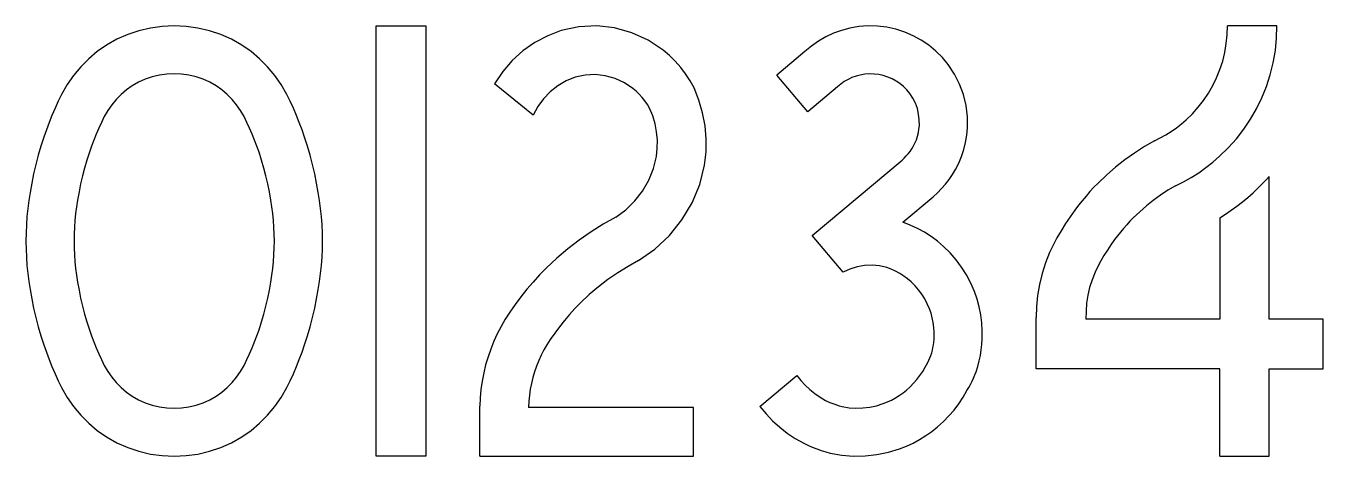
# Model space of a CAD drawing. Header units: metres. Extents: x 5 to 108, y 0 to 4.
# Drawn here: x 81.66 to 93.71, y 0.5 to 4.5 of the extents above; entities that cross this region are included whole.
import ezdxf

# ---------------------------------------------------------------- set-up
doc = ezdxf.new("R2010")
doc.units = ezdxf.units.M

msp = doc.modelspace()

# ---------------------------------------------------------------- linework, layer by layer
at = {"layer": 'MCD_Layer_0'}
for p, q in [((82.820993, 4.480487), (82.713521, 4.4553)), ((82.930361, 4.495431), (82.820993, 4.480487)), ((83.04065, 4.5), (82.930361, 4.495431)), ((83.150882, 4.49546), (83.04065, 4.5)), ((83.260193, 4.480532), (83.150882, 4.49546)), ((83.367605, 4.455349), (83.260193, 4.480532)), ((84.917352, 0.5), (84.917352, 4.5)), ((84.917352, 4.5), (85.377351, 4.5)), ((85.377351, 4.5), (85.377351, 0.5)), ((86.634494, 4.457561), (86.508579, 4.408963)), ((86.797817, 4.49197), (86.634494, 4.457561)), ((86.964533, 4.5), (86.797817, 4.49197)), ((87.130408, 4.481447), (86.964533, 4.5)), ((87.29123, 4.436781), (87.130408, 4.481447)), ((89.23643, 4.458208), (89.162136, 4.431077)), ((89.312806, 4.47876), (89.23643, 4.458208)), ((89.39813, 4.493539), (89.312806, 4.47876)), ((89.484482, 4.5), (89.39813, 4.493539)), ((89.571055, 4.498083), (89.484482, 4.5)), ((89.657037, 4.487805), (89.571055, 4.498083)), ((89.741622, 4.469264), (89.657037, 4.487805)), ((89.824019, 4.442632), (89.741622, 4.469264)), ((92.81797, 4.417303), (92.820271, 4.5)), ((93.280272, 4.5), (92.820271, 4.5)), ((93.27689, 4.385182), (93.280272, 4.5)), ((82.508067, 4.375184), (82.411914, 4.320969)), ((82.608902, 4.420094), (82.508067, 4.375184)), ((82.713521, 4.4553), (82.608902, 4.420094)), ((83.47216, 4.420137), (83.367605, 4.455349)), ((83.572923, 4.37521), (83.47216, 4.420137)), ((83.668994, 4.320969), (83.572923, 4.37521)), ((86.389557, 4.345321), (86.279219, 4.267592)), ((86.508579, 4.408963), (86.389557, 4.345321)), ((87.442915, 4.367138), (87.29123, 4.436781)), ((87.581613, 4.274285), (87.442915, 4.367138)), ((89.022036, 4.357952), (88.957297, 4.312515)), ((89.09049, 4.397573), (89.022036, 4.357952)), ((89.162136, 4.431077), (89.09049, 4.397573)), ((89.902313, 4.408847), (89.824019, 4.442632)), ((89.977072, 4.367829), (89.902313, 4.408847)), ((90.047629, 4.319943), (89.977072, 4.367829)), ((92.809812, 4.334978), (92.81797, 4.417303)), ((93.265383, 4.270893), (93.27689, 4.385182)), ((82.326811, 4.260728), (82.247225, 4.193367)), ((82.411914, 4.320969), (82.326811, 4.260728)), ((83.754097, 4.260727), (83.668994, 4.320969)), ((83.833684, 4.193366), (83.754097, 4.260727)), ((86.279219, 4.267592), (86.179222, 4.176944)), ((87.639425, 4.224843), (87.581613, 4.274285)), ((87.693539, 4.17138), (87.639425, 4.224843)), ((88.896764, 4.261608), (88.635329, 4.041737)), ((88.957297, 4.312515), (88.896764, 4.261608)), ((90.113355, 4.265616), (90.047629, 4.319943)), ((90.173664, 4.205332), (90.113355, 4.265616)), ((92.77612, 4.173093), (92.795838, 4.253438)), ((92.795838, 4.253438), (92.809812, 4.334978)), ((93.245809, 4.157706), (93.265383, 4.270893)), ((82.173748, 4.119389), (82.106931, 4.039346)), ((82.247225, 4.193367), (82.173748, 4.119389)), ((83.907161, 4.119388), (83.833684, 4.193366)), ((83.973979, 4.039345), (83.907161, 4.119388)), ((86.179222, 4.176944), (86.09107, 4.074741)), ((87.743678, 4.114171), (87.693539, 4.17138)), ((87.789581, 4.053511), (87.743678, 4.114171)), ((90.228019, 4.139629), (90.173664, 4.205332)), ((90.285582, 4.052332), (90.228019, 4.139629)), ((92.750755, 4.094349), (92.77612, 4.173093)), ((93.218267, 4.046189), (93.245809, 4.157706)), ((82.106931, 4.039346), (82.04727, 3.953835)), ((82.709654, 3.976869), (82.64997, 3.943102)), ((82.772297, 4.004766), (82.709654, 3.976869)), ((82.837324, 4.026538), (82.772297, 4.004766)), ((82.904136, 4.041984), (82.837324, 4.026538)), ((82.972119, 4.050963), (82.904136, 4.041984)), ((83.04065, 4.053392), (82.972119, 4.050963)), ((83.109124, 4.050991), (83.04065, 4.053392)), ((83.177051, 4.042029), (83.109124, 4.050991)), ((83.243805, 4.026587), (83.177051, 4.042029)), ((83.308767, 4.004808), (83.243805, 4.026587)), ((83.371339, 3.976894), (83.308767, 4.004808)), ((83.430942, 3.943102), (83.371339, 3.976894)), ((84.03364, 3.953834), (83.973979, 4.039345)), ((86.09107, 4.074741), (86.016087, 3.962518)), ((86.679829, 3.988477), (86.602215, 3.942973)), ((86.762983, 4.022824), (86.679829, 3.988477)), ((86.855475, 4.042373), (86.762983, 4.022824)), ((86.949899, 4.046968), (86.855475, 4.042373)), ((87.043853, 4.036491), (86.949899, 4.046968)), ((87.134945, 4.011209), (87.043853, 4.036491)), ((87.220859, 3.971765), (87.134945, 4.011209)), ((87.831012, 3.989713), (87.789581, 4.053511)), ((87.867758, 3.923107), (87.831012, 3.989713)), ((88.922791, 3.699894), (88.635329, 4.041737)), ((89.262431, 3.981834), (89.229606, 3.958629)), ((89.297199, 4.002012), (89.262431, 3.981834)), ((89.333631, 4.019002), (89.297199, 4.002012)), ((89.371436, 4.032668), (89.333631, 4.019002)), ((89.410311, 4.0429), (89.371436, 4.032668)), ((89.453036, 4.050412), (89.410311, 4.0429)), ((89.496291, 4.053704), (89.453036, 4.050412)), ((89.539661, 4.052743), (89.496291, 4.053704)), ((89.582728, 4.04754), (89.539661, 4.052743)), ((89.625078, 4.038143), (89.582728, 4.04754)), ((89.666305, 4.024644), (89.625078, 4.038143)), ((89.705748, 4.007794), (89.666305, 4.024644)), ((89.743416, 3.987282), (89.705748, 4.007794)), ((89.778971, 3.963292), (89.743416, 3.987282)), ((90.332671, 3.958968), (90.285582, 4.052332)), ((92.684445, 3.944957), (92.719872, 4.017601)), ((92.719872, 4.017601), (92.750755, 4.094349)), ((93.182895, 3.936904), (93.218267, 4.046189)), ((81.995213, 3.863494), (81.963783, 3.79909)), ((82.04727, 3.953835), (81.995213, 3.863494)), ((82.547986, 3.863038), (82.502473, 3.816789)), ((82.597271, 3.905245), (82.547986, 3.863038)), ((82.64997, 3.943102), (82.597271, 3.905245)), ((83.483748, 3.905307), (83.430942, 3.943102)), ((83.533127, 3.863134), (83.483748, 3.905307)), ((83.57872, 3.816892), (83.533127, 3.863134)), ((84.0857, 3.863494), (84.03364, 3.953834)), ((84.117129, 3.79909), (84.0857, 3.863494)), ((86.374756, 3.669672), (86.016087, 3.962518)), ((86.531631, 3.887185), (86.469429, 3.822183)), ((86.602215, 3.942973), (86.531631, 3.887185)), ((87.299409, 3.919164), (87.220859, 3.971765)), ((87.330198, 3.892827), (87.299409, 3.919164)), ((87.359229, 3.864565), (87.330198, 3.892827)), ((87.386382, 3.834493), (87.359229, 3.864565)), ((87.912979, 3.809567), (87.867758, 3.923107)), ((89.198986, 3.932583), (88.922791, 3.699894)), ((89.229606, 3.958629), (89.198986, 3.932583)), ((89.812091, 3.936039), (89.778971, 3.963292)), ((89.842479, 3.90577), (89.812091, 3.936039)), ((89.869861, 3.872756), (89.842479, 3.90577)), ((89.898989, 3.828673), (89.869861, 3.872756)), ((90.368655, 3.860788), (90.332671, 3.958968)), ((90.393051, 3.759107), (90.368655, 3.860788)), ((92.599067, 3.807815), (92.644114, 3.874918)), ((92.644114, 3.874918), (92.684445, 3.944957)), ((93.13987, 3.830398), (93.182895, 3.936904)), ((81.933876, 3.733965), (81.905506, 3.668157)), ((81.963783, 3.79909), (81.933876, 3.733965)), ((82.461063, 3.766834), (82.424055, 3.713534)), ((82.502473, 3.816789), (82.461063, 3.766834)), ((83.62019, 3.766921), (83.57872, 3.816892)), ((83.657235, 3.713586), (83.62019, 3.766921)), ((84.147036, 3.733965), (84.117129, 3.79909)), ((84.175406, 3.668157), (84.147036, 3.733965)), ((86.416801, 3.749213), (86.374756, 3.669672)), ((86.469429, 3.822183), (86.416801, 3.749213)), ((87.411544, 3.802737), (87.386382, 3.834493)), ((87.434611, 3.769428), (87.411544, 3.802737)), ((87.455488, 3.734704), (87.434611, 3.769428)), ((87.48382, 3.663697), (87.455488, 3.734704)), ((87.946947, 3.692168), (87.912979, 3.809567)), ((89.922801, 3.781505), (89.898989, 3.828673)), ((89.940973, 3.73189), (89.922801, 3.781505)), ((90.405534, 3.655288), (90.393051, 3.759107)), ((92.495703, 3.683665), (92.549519, 3.743963)), ((92.549519, 3.743963), (92.599067, 3.807815)), ((93.090681, 3.729368), (93.13987, 3.830398)), ((81.905506, 3.668157), (81.87869, 3.601699)), ((82.391719, 3.657278), (82.365485, 3.603168)), ((82.424055, 3.713534), (82.391719, 3.657278)), ((83.689582, 3.657278), (83.657235, 3.713586)), ((83.715818, 3.603168), (83.689582, 3.657278)), ((84.202222, 3.601699), (84.175406, 3.668157)), ((87.505271, 3.590317), (87.48382, 3.663697)), ((87.969339, 3.572024), (87.946947, 3.692168)), ((89.95326, 3.680501), (89.940973, 3.73189)), ((89.959495, 3.628032), (89.95326, 3.680501)), ((89.959595, 3.575195), (89.959495, 3.628032)), ((90.405935, 3.550722), (90.405534, 3.655288)), ((92.393312, 3.588556), (92.437872, 3.627204)), ((92.437872, 3.627204), (92.495703, 3.683665)), ((92.972039, 3.538657), (93.034648, 3.631967)), ((93.034648, 3.631967), (93.090681, 3.729368)), ((81.853442, 3.534631), (81.829777, 3.466988)), ((81.87869, 3.601699), (81.853442, 3.534631)), ((82.316733, 3.493231), (82.294241, 3.437461)), ((82.340485, 3.548476), (82.316733, 3.493231)), ((82.365485, 3.603168), (82.340485, 3.548476)), ((83.740818, 3.548477), (83.715818, 3.603168)), ((83.764571, 3.493232), (83.740818, 3.548477)), ((83.787063, 3.437462), (83.764571, 3.493232)), ((84.22747, 3.534631), (84.202222, 3.601699)), ((84.251135, 3.466988), (84.22747, 3.534631)), ((87.519645, 3.51523), (87.505271, 3.590317)), ((87.526814, 3.439116), (87.519645, 3.51523)), ((87.979944, 3.450271), (87.969339, 3.572024)), ((89.9425, 3.474573), (89.950679, 3.50766)), ((89.950679, 3.50766), (89.956388, 3.541262)), ((89.956388, 3.541262), (89.959595, 3.575195)), ((90.399678, 3.483433), (90.405935, 3.550722)), ((92.248629, 3.486938), (92.298566, 3.518331)), ((92.298566, 3.518331), (92.346836, 3.552234)), ((92.346836, 3.552234), (92.393312, 3.588556)), ((92.90315, 3.449882), (92.972039, 3.538657)), ((81.802514, 3.382644), (81.777639, 3.297565)), ((81.829777, 3.466988), (81.802514, 3.382644)), ((82.273021, 3.381195), (82.253082, 3.324462)), ((82.294241, 3.437461), (82.273021, 3.381195)), ((83.808284, 3.381196), (83.787063, 3.437462)), ((83.828222, 3.324462), (83.808284, 3.381196)), ((84.278398, 3.382644), (84.251135, 3.466988)), ((84.303273, 3.297565), (84.278398, 3.382644)), ((87.526711, 3.362665), (87.526814, 3.439116)), ((87.978662, 3.328064), (87.979944, 3.450271)), ((89.889485, 3.356503), (89.903656, 3.380189)), ((89.903656, 3.380189), (89.918924, 3.410662)), ((89.918924, 3.410662), (89.931896, 3.442181)), ((89.931896, 3.442181), (89.9425, 3.474573)), ((90.372181, 3.351198), (90.388405, 3.416801)), ((90.388405, 3.416801), (90.399678, 3.483433)), ((92.0494, 3.377199), (91.957244, 3.317944)), ((92.144274, 3.431999), (92.0494, 3.377199)), ((92.144274, 3.431999), (92.197153, 3.458135)), ((92.197153, 3.458135), (92.248629, 3.486938)), ((92.828309, 3.366064), (92.90315, 3.449882)), ((81.777639, 3.297565), (81.755174, 3.211819)), ((82.253082, 3.324462), (82.229757, 3.251899)), ((83.851545, 3.251898), (83.828222, 3.324462)), ((84.325738, 3.211819), (84.303273, 3.297565)), ((87.490857, 3.173609), (87.519339, 3.286571)), ((87.519339, 3.286571), (87.526711, 3.362665)), ((87.965504, 3.20656), (87.978662, 3.328064)), ((88.964745, 2.551599), (89.798772, 3.25316)), ((89.798772, 3.25316), (89.819349, 3.271558)), ((89.819349, 3.271558), (89.838777, 3.291165)), ((89.838777, 3.291165), (89.856986, 3.311909)), ((89.856986, 3.311909), (89.873909, 3.333715)), ((89.873909, 3.333715), (89.889485, 3.356503)), ((90.325265, 3.224545), (90.351094, 3.286993)), ((90.351094, 3.286993), (90.372181, 3.351198)), ((91.868014, 3.254367), (91.781912, 3.186613)), ((91.957244, 3.317944), (91.868014, 3.254367)), ((92.685664, 3.233428), (92.747872, 3.287601)), ((92.747872, 3.287601), (92.828309, 3.366064)), ((81.755174, 3.211819), (81.735134, 3.125473)), ((82.20844, 3.17872), (82.189148, 3.104981)), ((82.229757, 3.251899), (82.20844, 3.17872)), ((83.872859, 3.178719), (83.851545, 3.251898)), ((83.892149, 3.10498), (83.872859, 3.178719)), ((84.345778, 3.125473), (84.325738, 3.211819)), ((87.44732, 3.065554), (87.490857, 3.173609)), ((87.919929, 3.026853), (87.965504, 3.20656)), ((90.26677, 3.11703), (90.294836, 3.164204)), ((90.294836, 3.164204), (90.325265, 3.224545)), ((91.781912, 3.186613), (91.699135, 3.114836)), ((92.483453, 3.091148), (92.553277, 3.13507)), ((92.553277, 3.13507), (92.620741, 3.182539)), ((92.620741, 3.182539), (92.685664, 3.233428)), ((81.717537, 3.038597), (81.702396, 2.951259)), ((81.735134, 3.125473), (81.717537, 3.038597)), ((82.171897, 3.030739), (82.156698, 2.956049)), ((82.189148, 3.104981), (82.171897, 3.030739)), ((83.909401, 3.030738), (83.892149, 3.10498)), ((83.924601, 2.956048), (83.909401, 3.030738)), ((84.363375, 3.038597), (84.345778, 3.125473)), ((84.378516, 2.951259), (84.363375, 3.038597)), ((87.389533, 2.9644), (87.44732, 3.065554)), ((87.849303, 2.855436), (87.919929, 3.026853)), ((90.166138, 2.986936), (90.202302, 3.028231)), ((90.202302, 3.028231), (90.235887, 3.071649)), ((90.235887, 3.071649), (90.26677, 3.11703)), ((91.619869, 3.039199), (91.581323, 2.999469)), ((91.699135, 3.114836), (91.619869, 3.039199)), ((92.337471, 3.014404), (92.267085, 2.971662)), ((92.337471, 3.014404), (92.411453, 3.05089)), ((92.411453, 3.05089), (92.483453, 3.091148)), ((93.109691, 2.996443), (93.13498, 3.021509)), ((93.13498, 3.021509), (93.159844, 3.046997)), ((93.159844, 3.046997), (93.184277, 3.072897)), ((93.184277, 3.072897), (93.208272, 3.099204)), ((93.208272, 1.772), (93.208272, 3.099204)), ((81.702396, 2.951259), (81.690419, 2.876634)), ((82.156698, 2.956049), (82.143563, 2.880969)), ((83.937737, 2.880969), (83.924601, 2.956048)), ((84.390667, 2.876653), (84.378516, 2.951259)), ((87.318563, 2.872016), (87.389533, 2.9644)), ((89.806152, 2.675519), (90.08662, 2.911317)), ((90.08662, 2.911317), (90.12753, 2.947916)), ((90.12753, 2.947916), (90.166138, 2.986936)), ((91.507143, 2.917293), (91.471552, 2.874895)), ((91.54374, 2.958826), (91.507143, 2.917293)), ((91.581323, 2.999469), (91.54374, 2.958826)), ((92.198607, 2.925925), (92.132165, 2.877277)), ((92.267085, 2.971662), (92.198607, 2.925925)), ((92.959623, 2.863313), (93.009408, 2.904687)), ((93.009408, 2.904687), (93.057871, 2.947601)), ((93.057871, 2.947601), (93.083986, 2.971804)), ((93.083986, 2.971804), (93.109691, 2.996443)), ((81.680661, 2.801687), (81.673129, 2.726483)), ((81.690419, 2.876634), (81.680661, 2.801687)), ((82.133207, 2.817994), (82.124783, 2.754732)), ((82.143563, 2.880969), (82.133207, 2.817994)), ((83.947881, 2.817967), (83.937737, 2.880969)), ((83.956175, 2.754695), (83.947881, 2.817967)), ((84.400556, 2.801713), (84.390667, 2.876653)), ((84.408175, 2.726509), (84.400556, 2.801713)), ((87.142538, 2.720193), (87.235722, 2.790109)), ((87.235722, 2.790109), (87.318563, 2.872016)), ((87.755055, 2.695782), (87.849303, 2.855436)), ((91.403471, 2.787601), (91.358731, 2.725133)), ((91.436988, 2.831656), (91.403471, 2.787601)), ((91.471552, 2.874895), (91.436988, 2.831656)), ((92.005881, 2.771617), (91.946274, 2.714801)), ((92.067883, 2.825809), (92.005881, 2.771617)), ((92.132165, 2.877277), (92.067883, 2.825809)), ((92.802839, 2.748828), (92.856288, 2.785346)), ((92.856288, 2.785346), (92.908567, 2.82352)), ((92.908567, 2.82352), (92.959623, 2.863313)), ((81.667831, 2.651089), (81.664772, 2.575571)), ((81.673129, 2.726483), (81.667831, 2.651089)), ((82.118301, 2.691241), (82.113766, 2.627581)), ((82.124783, 2.754732), (82.118301, 2.691241)), ((83.962614, 2.691207), (83.956175, 2.754695)), ((83.967191, 2.627559), (83.962614, 2.691207)), ((84.413517, 2.651108), (84.408175, 2.726509)), ((84.416577, 2.575581), (84.413517, 2.651108)), ((87.025217, 2.655245), (86.911284, 2.584523)), ((87.142538, 2.720193), (87.025217, 2.655245)), ((87.639095, 2.551127), (87.755055, 2.695782)), ((89.874904, 2.648586), (89.806152, 2.675519)), ((91.316145, 2.661179), (91.27576, 2.595813)), ((91.358731, 2.725133), (91.316145, 2.661179)), ((91.885066, 2.650527), (91.855688, 2.617261)), ((91.915268, 2.683047), (91.885066, 2.650527)), ((91.946274, 2.714801), (91.915268, 2.683047)), ((92.748272, 2.714004), (92.802839, 2.748828)), ((92.748272, 2.714004), (92.748272, 1.772)), ((81.664772, 2.575571), (81.663952, 2.499995)), ((82.111183, 2.563813), (82.110553, 2.499995)), ((82.113766, 2.627581), (82.111183, 2.563813)), ((83.969903, 2.563803), (83.967191, 2.627559)), ((83.970748, 2.499995), (83.969903, 2.563803)), ((84.417352, 2.499995), (84.416577, 2.575581)), ((86.911284, 2.584523), (86.801022, 2.508202)), ((87.503773, 2.4244), (87.639095, 2.551127)), ((89.252208, 2.209755), (88.964745, 2.551599)), ((89.941731, 2.617179), (89.874904, 2.648586)), ((90.006342, 2.581435), (89.941731, 2.617179)), ((90.068456, 2.541509), (90.006342, 2.581435)), ((90.127803, 2.497575), (90.068456, 2.541509)), ((91.27576, 2.595813), (91.237624, 2.529109)), ((91.799473, 2.548577), (91.772673, 2.513202)), ((91.827151, 2.583271), (91.799473, 2.548577)), ((91.855688, 2.617261), (91.827151, 2.583271)), ((81.663952, 2.499995), (81.664772, 2.42442)), ((81.664772, 2.42442), (81.667832, 2.348903)), ((82.110553, 2.499995), (82.111192, 2.436115)), ((82.111192, 2.436115), (82.113781, 2.372283)), ((83.967176, 2.372306), (83.969894, 2.436125)), ((83.969894, 2.436125), (83.970748, 2.499995)), ((84.413517, 2.348884), (84.416577, 2.424411)), ((84.416577, 2.424411), (84.417352, 2.499995)), ((86.694708, 2.426473), (86.592605, 2.33954)), ((86.801022, 2.508202), (86.694708, 2.426473)), ((87.351829, 2.318169), (87.503773, 2.4244)), ((90.184125, 2.449824), (90.127803, 2.497575)), ((90.245073, 2.389867), (90.184125, 2.449824)), ((91.20178, 2.461145), (91.168272, 2.392001)), ((91.237624, 2.529109), (91.20178, 2.461145)), ((91.705346, 2.416094), (91.67413, 2.365923)), ((91.738206, 2.465205), (91.705346, 2.416094)), ((91.772673, 2.513202), (91.738206, 2.465205)), ((81.667832, 2.348903), (81.67313, 2.27351)), ((82.113781, 2.372283), (82.118318, 2.30856)), ((82.118318, 2.30856), (82.124798, 2.245006)), ((83.95616, 2.245043), (83.962597, 2.308594)), ((83.962597, 2.308594), (83.967176, 2.372306)), ((84.408175, 2.273484), (84.413517, 2.348884)), ((86.592605, 2.33954), (86.494968, 2.247618)), ((87.351829, 2.318169), (87.254341, 2.264248)), ((90.301176, 2.325353), (90.245073, 2.389867)), ((90.352092, 2.256672), (90.301176, 2.325353)), ((91.130488, 2.295603), (91.099389, 2.196846)), ((91.168272, 2.392001), (91.130488, 2.295603)), ((91.644591, 2.314746), (91.616761, 2.26262)), ((91.67413, 2.365923), (91.644591, 2.314746)), ((81.67313, 2.27351), (81.680661, 2.198306)), ((81.680661, 2.198306), (81.690419, 2.12336)), ((82.124798, 2.245006), (82.133216, 2.181679)), ((82.133216, 2.181679), (82.143563, 2.118639)), ((83.937737, 2.118639), (83.947871, 2.181706)), ((83.947871, 2.181706), (83.95616, 2.245043)), ((84.390666, 2.123341), (84.400555, 2.19828)), ((84.400555, 2.19828), (84.408175, 2.273484)), ((86.432936, 2.184002), (86.373059, 2.118353)), ((86.494968, 2.247618), (86.432936, 2.184002)), ((87.159674, 2.205516), (87.068063, 2.142122)), ((87.254341, 2.264248), (87.159674, 2.205516)), ((89.315309, 2.239531), (89.252208, 2.209755)), ((89.38179, 2.260711), (89.315309, 2.239531)), ((89.450486, 2.272924), (89.38179, 2.260711)), ((89.520193, 2.275957), (89.450486, 2.272924)), ((89.58969, 2.269756), (89.520193, 2.275957)), ((89.65776, 2.25443), (89.58969, 2.269756)), ((89.6988, 2.238227), (89.65776, 2.25443)), ((89.738692, 2.219374), (89.6988, 2.238227)), ((89.777266, 2.197952), (89.738692, 2.219374)), ((89.814355, 2.174053), (89.777266, 2.197952)), ((89.849802, 2.14778), (89.814355, 2.174053)), ((90.397514, 2.184239), (90.352092, 2.256672)), ((90.437166, 2.108495), (90.397514, 2.184239)), ((91.099389, 2.196846), (91.07512, 2.096192)), ((91.590671, 2.209601), (91.563217, 2.139957)), ((91.616761, 2.26262), (91.590671, 2.209601)), ((81.690419, 2.12336), (81.702396, 2.048735)), ((81.702396, 2.048735), (81.717537, 1.961398)), ((82.143563, 2.118639), (82.156724, 2.043627)), ((83.924575, 2.043628), (83.937737, 2.118639)), ((84.363375, 1.961398), (84.378516, 2.048735)), ((84.378516, 2.048735), (84.390666, 2.123341)), ((86.315405, 2.050745), (86.260037, 1.981251)), ((86.373059, 2.118353), (86.315405, 2.050745)), ((86.979739, 2.074223), (86.894923, 2.00199)), ((87.068063, 2.142122), (86.979739, 2.074223)), ((89.883455, 2.119243), (89.849802, 2.14778)), ((89.919497, 2.083591), (89.883455, 2.119243)), ((89.952707, 2.045287), (89.919497, 2.083591)), ((90.470809, 2.029896), (90.437166, 2.108495)), ((91.07512, 2.096192), (91.057796, 1.994113)), ((91.541036, 2.068459), (91.524253, 1.995504)), ((91.563217, 2.139957), (91.541036, 2.068459)), ((81.717537, 1.961398), (81.735134, 1.874521)), ((82.156724, 2.043627), (82.171938, 1.969005)), ((82.171938, 1.969005), (82.189195, 1.894829)), ((83.892103, 1.894831), (83.909359, 1.969007)), ((83.909359, 1.969007), (83.924575, 2.043628)), ((84.345778, 1.874521), (84.363375, 1.961398)), ((86.260037, 1.981251), (86.207016, 1.90995)), ((86.894923, 2.00199), (86.813827, 1.925604)), ((89.98289, 2.004555), (89.952707, 2.045287)), ((90.009868, 1.961633), (89.98289, 2.004555)), ((90.033485, 1.916773), (90.009868, 1.961633)), ((90.495397, 1.959254), (90.470809, 2.029896)), ((90.515116, 1.887102), (90.495397, 1.959254)), ((91.057796, 1.994113), (91.047496, 1.891088)), ((91.524253, 1.995504), (91.512961, 1.9215)), ((81.735134, 1.874521), (81.755174, 1.788176)), ((82.189195, 1.894829), (82.208481, 1.821155)), ((82.208481, 1.821155), (82.229782, 1.748037)), ((83.851519, 1.748038), (83.872818, 1.821156)), ((83.872818, 1.821156), (83.892103, 1.894831)), ((84.325738, 1.788176), (84.345778, 1.874521)), ((86.156403, 1.836921), (86.114752, 1.772173)), ((86.207016, 1.90995), (86.156403, 1.836921)), ((86.71225, 1.817623), (86.664199, 1.761169)), ((86.762144, 1.872455), (86.71225, 1.817623)), ((86.813827, 1.925604), (86.762144, 1.872455)), ((90.0536, 1.870239), (90.033485, 1.916773)), ((90.068217, 1.828098), (90.0536, 1.870239)), ((90.07997, 1.785072), (90.068217, 1.828098)), ((90.529877, 1.813774), (90.515116, 1.887102)), ((90.53961, 1.739612), (90.529877, 1.813774)), ((91.047496, 1.891088), (91.044271, 1.7876)), ((91.507223, 1.84686), (91.507072, 1.772)), ((91.512961, 1.9215), (91.507223, 1.84686)), ((81.755174, 1.788176), (81.77764, 1.70243)), ((81.77764, 1.70243), (81.802514, 1.617351)), ((82.229782, 1.748037), (82.253082, 1.675532)), ((83.828222, 1.675532), (83.851519, 1.748038)), ((84.278398, 1.617351), (84.303272, 1.70243)), ((84.303272, 1.70243), (84.325738, 1.788176)), ((86.0762, 1.705534), (86.040835, 1.63715)), ((86.114752, 1.772173), (86.0762, 1.705534)), ((86.618044, 1.703155), (86.573836, 1.643644)), ((86.664199, 1.761169), (86.618044, 1.703155)), ((90.088809, 1.741353), (90.07997, 1.785072)), ((90.094692, 1.69714), (90.088809, 1.741353)), ((90.097593, 1.652632), (90.094692, 1.69714)), ((90.544271, 1.664958), (90.53961, 1.739612)), ((91.044271, 1.312001), (91.044271, 1.7876)), ((92.748272, 1.772), (91.507072, 1.772)), ((93.708274, 1.772), (93.208272, 1.772)), ((93.708274, 1.312001), (93.708274, 1.772)), ((81.802514, 1.617351), (81.829777, 1.533007)), ((82.253082, 1.675532), (82.273021, 1.618799)), ((82.273021, 1.618799), (82.294241, 1.562533)), ((83.787063, 1.562533), (83.808284, 1.618799)), ((83.808284, 1.618799), (83.828222, 1.675532)), ((84.251135, 1.533007), (84.278398, 1.617351)), ((86.008733, 1.567174), (85.979968, 1.495763)), ((86.040835, 1.63715), (86.008733, 1.567174)), ((86.531622, 1.582701), (86.501564, 1.536042)), ((86.573836, 1.643644), (86.531622, 1.582701)), ((90.093574, 1.558139), (90.096021, 1.583046)), ((90.096021, 1.583046), (90.097499, 1.608029)), ((90.097499, 1.608029), (90.097593, 1.652632)), ((90.540498, 1.538383), (90.543837, 1.590161)), ((90.543837, 1.590161), (90.544271, 1.664958)), ((81.829777, 1.533007), (81.853442, 1.465364)), ((81.853442, 1.465364), (81.878689, 1.398295)), ((82.294241, 1.562533), (82.316733, 1.506764)), ((82.316733, 1.506764), (82.340485, 1.451519)), ((82.340485, 1.451519), (82.365485, 1.396827)), ((83.715818, 1.396826), (83.740818, 1.451518)), ((83.740818, 1.451518), (83.764571, 1.506763)), ((83.764571, 1.506763), (83.787063, 1.562533)), ((84.202223, 1.398295), (84.22747, 1.465364)), ((84.22747, 1.465364), (84.251135, 1.533007)), ((85.979968, 1.495763), (85.954603, 1.423074)), ((86.473755, 1.488009), (86.448258, 1.438709)), ((86.501564, 1.536042), (86.473755, 1.488009)), ((90.06614, 1.436819), (90.074189, 1.460024)), ((90.074189, 1.460024), (90.080461, 1.484252)), ((90.080461, 1.484252), (90.085788, 1.508705)), ((90.085788, 1.508705), (90.090161, 1.533346)), ((90.090161, 1.533346), (90.093574, 1.558139)), ((90.526665, 1.435566), (90.53477, 1.486815)), ((90.53477, 1.486815), (90.540498, 1.538383)), ((81.878689, 1.398295), (81.905505, 1.331838)), ((81.905505, 1.331838), (81.933875, 1.26603)), ((82.365485, 1.396827), (82.391719, 1.342716)), ((82.391719, 1.342716), (82.424055, 1.28646)), ((83.657235, 1.286409), (83.689582, 1.342716)), ((83.689582, 1.342716), (83.715818, 1.396826)), ((84.147037, 1.26603), (84.175407, 1.331838)), ((84.175407, 1.331838), (84.202223, 1.398295)), ((85.932607, 1.348381), (85.914212, 1.272721)), ((85.954603, 1.423074), (85.932607, 1.348381)), ((86.404423, 1.336759), (86.386185, 1.284338)), ((86.42513, 1.388254), (86.404423, 1.336759)), ((86.448258, 1.438709), (86.42513, 1.388254)), ((89.990737, 1.286195), (90.014366, 1.325617)), ((90.014366, 1.325617), (90.026219, 1.347129)), ((90.026219, 1.347129), (90.037336, 1.36903)), ((90.037336, 1.36903), (90.047702, 1.391296)), ((90.047702, 1.391296), (90.057307, 1.413901)), ((90.057307, 1.413901), (90.06614, 1.436819)), ((90.48829, 1.284829), (90.5034, 1.334465)), ((90.5034, 1.334465), (90.516201, 1.384747)), ((90.516201, 1.384747), (90.526665, 1.435566)), ((81.933875, 1.26603), (81.963783, 1.200906)), ((82.424055, 1.28646), (82.461063, 1.233161)), ((82.461063, 1.233161), (82.502473, 1.183205)), ((83.57872, 1.183102), (83.62019, 1.233074)), ((83.62019, 1.233074), (83.657235, 1.286409)), ((84.117129, 1.200906), (84.147037, 1.26603)), ((85.914212, 1.272721), (85.89946, 1.196267)), ((86.37033, 1.230476), (86.357052, 1.175922)), ((86.386185, 1.284338), (86.37033, 1.230476)), ((88.479944, 0.962405), (88.821791, 1.249866)), ((88.821791, 1.249866), (88.858279, 1.202733)), ((89.906718, 1.177062), (89.936822, 1.211792)), ((89.936822, 1.211792), (89.96486, 1.248211)), ((89.96486, 1.248211), (89.990737, 1.286195)), ((90.448678, 1.195505), (90.462675, 1.224924)), ((90.462675, 1.224924), (90.475882, 1.254706)), ((90.475882, 1.254706), (90.48829, 1.284829)), ((92.748272, 1.312001), (91.044271, 1.312001)), ((92.748272, 0.5), (92.748272, 1.312001)), ((93.208272, 0.5), (93.208272, 1.312001)), ((93.208272, 1.312001), (93.708274, 1.312001)), ((81.963783, 1.200906), (81.995213, 1.136502)), ((81.995213, 1.136502), (82.047269, 1.046161)), ((82.502473, 1.183205), (82.547986, 1.136956)), ((82.547986, 1.136956), (82.597271, 1.09475)), ((82.597271, 1.09475), (82.64997, 1.056892)), ((83.430942, 1.056892), (83.483748, 1.094687)), ((83.483748, 1.094687), (83.533127, 1.136861)), ((83.533127, 1.136861), (83.57872, 1.183102)), ((84.033641, 1.046161), (84.0857, 1.136502)), ((84.0857, 1.136502), (84.117129, 1.200906)), ((85.888383, 1.119195), (85.881008, 1.041681)), ((85.89946, 1.196267), (85.888383, 1.119195)), ((86.346381, 1.120798), (86.338341, 1.06523)), ((86.357052, 1.175922), (86.346381, 1.120798)), ((88.858279, 1.202733), (88.898368, 1.158621)), ((88.898368, 1.158621), (88.941809, 1.117807)), ((88.941809, 1.117807), (88.98833, 1.080542)), ((89.773722, 1.06286), (89.807965, 1.087005)), ((89.807965, 1.087005), (89.840723, 1.113129)), ((89.840723, 1.113129), (89.874649, 1.144137)), ((89.874649, 1.144137), (89.906718, 1.177062)), ((90.365779, 1.046574), (90.402051, 1.109634)), ((90.402051, 1.109634), (90.418355, 1.13784)), ((90.418355, 1.13784), (90.433901, 1.16647)), ((90.433901, 1.16647), (90.448678, 1.195505)), ((82.047269, 1.046161), (82.106929, 0.960649)), ((82.64997, 1.056892), (82.709655, 1.023127)), ((82.709655, 1.023127), (82.772298, 0.99523)), ((82.772298, 0.99523), (82.837324, 0.973458)), ((82.837324, 0.973458), (82.904136, 0.958011)), ((83.177051, 0.957966), (83.243804, 0.973409)), ((83.243804, 0.973409), (83.308766, 0.995188)), ((83.308766, 0.995188), (83.371338, 1.023101)), ((83.371338, 1.023101), (83.430942, 1.056892)), ((83.973981, 0.96065), (84.033641, 1.046161)), ((85.881008, 1.041681), (85.877351, 0.963903)), ((85.877351, 0.5), (85.877351, 0.963903)), ((86.33295, 1.009342), (86.33022, 0.953262)), ((86.338341, 1.06523), (86.33295, 1.009342)), ((88.98833, 1.080542), (89.037644, 1.04706)), ((89.037644, 1.04706), (89.089444, 1.017568)), ((89.089444, 1.017568), (89.114108, 1.005724)), ((89.114108, 1.005724), (89.139179, 0.994768)), ((89.139179, 0.994768), (89.164625, 0.984712)), ((89.164625, 0.984712), (89.190413, 0.975571)), ((89.190413, 0.975571), (89.216511, 0.967355)), ((89.216511, 0.967355), (89.242885, 0.960075)), ((89.499585, 0.955249), (89.562706, 0.968613)), ((89.562706, 0.968613), (89.624351, 0.987656)), ((89.624351, 0.987656), (89.663296, 1.003112)), ((89.663296, 1.003112), (89.701261, 1.020841)), ((89.701261, 1.020841), (89.738112, 1.04078)), ((89.738112, 1.04078), (89.773722, 1.06286)), ((90.281699, 0.927923), (90.325609, 0.985924)), ((90.325609, 0.985924), (90.365779, 1.046574)), ((82.106929, 0.960649), (82.173747, 0.880606)), ((82.173747, 0.880606), (82.247223, 0.806628)), ((82.904136, 0.958011), (82.972119, 0.94903)), ((82.972119, 0.94903), (83.04065, 0.946599)), ((83.04065, 0.946599), (83.109124, 0.949002)), ((83.109124, 0.949002), (83.177051, 0.957966)), ((83.833685, 0.806629), (83.907162, 0.880607)), ((83.907162, 0.880607), (83.973981, 0.96065)), ((87.862238, 0.953262), (86.33022, 0.953262)), ((87.862238, 0.5), (87.862238, 0.953262)), ((88.479944, 0.962405), (88.536147, 0.893094)), ((88.536147, 0.893094), (88.597424, 0.828226)), ((89.242885, 0.960075), (89.306628, 0.950098)), ((89.306628, 0.950098), (89.371015, 0.945953)), ((89.371015, 0.945953), (89.435512, 0.947674)), ((89.435512, 0.947674), (89.499585, 0.955249)), ((90.183375, 0.820778), (90.234225, 0.872801)), ((90.234225, 0.872801), (90.281699, 0.927923)), ((82.247223, 0.806628), (82.32681, 0.739268)), ((82.32681, 0.739268), (82.411914, 0.679028)), ((83.668994, 0.679028), (83.754098, 0.739268)), ((83.754098, 0.739268), (83.833685, 0.806629)), ((88.597424, 0.828226), (88.663426, 0.768172)), ((88.663426, 0.768172), (88.733776, 0.713274)), ((90.020029, 0.690104), (90.075906, 0.729459)), ((90.075906, 0.729459), (90.129349, 0.77206)), ((90.129349, 0.77206), (90.183375, 0.820778)), ((82.411914, 0.679028), (82.507986, 0.624622)), ((82.507986, 0.624622), (82.608791, 0.57959)), ((83.472271, 0.579547), (83.573005, 0.624596)), ((83.573005, 0.624596), (83.668994, 0.679028)), ((88.733776, 0.713274), (88.808071, 0.663847)), ((88.808071, 0.663847), (88.885888, 0.620173)), ((88.885888, 0.620173), (88.925489, 0.600965)), ((89.839807, 0.592838), (89.901771, 0.621672)), ((89.901771, 0.621672), (89.961916, 0.654132)), ((89.961916, 0.654132), (90.020029, 0.690104)), ((82.608791, 0.57959), (82.713419, 0.544339)), ((82.713419, 0.544339), (82.820923, 0.519187)), ((82.820923, 0.519187), (82.93033, 0.504363)), ((82.93033, 0.504363), (83.04065, 0.5)), ((83.04065, 0.5), (83.150913, 0.504334)), ((83.150913, 0.504334), (83.260263, 0.519142)), ((83.260263, 0.519142), (83.367708, 0.544289)), ((83.367708, 0.544289), (83.472271, 0.579547)), ((85.377351, 0.5), (84.917352, 0.5)), ((85.877351, 0.5), (87.862238, 0.5)), ((88.925489, 0.600965), (88.965768, 0.583221)), ((88.965768, 0.583221), (89.00667, 0.566965)), ((89.00667, 0.566965), (89.048139, 0.552218)), ((89.048139, 0.552218), (89.090122, 0.539)), ((89.090122, 0.539), (89.13256, 0.527329)), ((89.13256, 0.527329), (89.239831, 0.508572)), ((89.239831, 0.508572), (89.348392, 0.5)), ((89.348392, 0.5), (89.457277, 0.501691)), ((89.457277, 0.501691), (89.56552, 0.513628)), ((89.56552, 0.513628), (89.672157, 0.535707)), ((89.672157, 0.535707), (89.77624, 0.56773)), ((89.77624, 0.56773), (89.839807, 0.592838)), ((92.748272, 0.5), (93.208272, 0.5))]:
    msp.add_line(p, q, dxfattribs=at)

doc.saveas('drawing.dxf')
